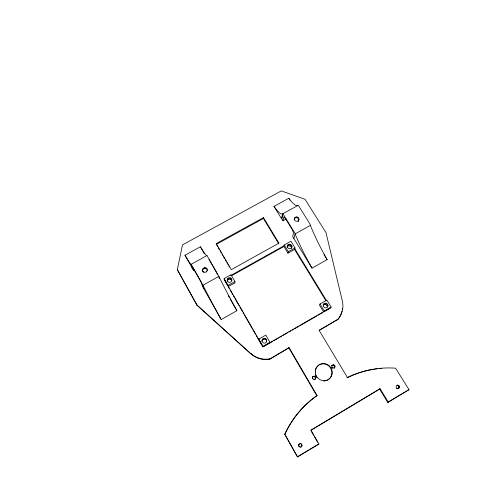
<?xml version="1.0" encoding="UTF-8"?>
<svg xmlns="http://www.w3.org/2000/svg" width="481" height="481" viewBox="0 0 481 481"><rect width="100%" height="100%" fill="white"/><g stroke="black" fill="none" stroke-linecap="round" stroke-linejoin="round"><path stroke-width="0.72" d="M263.402 218.482L263.486 217.61L216.24 243.59L216.336 244.366L263.402 218.482L278.788 243.903M374.308 369.234A107.053 98.358 64.3 0 0 347.011 377.819L347.462 377.567A107.54 98.785 64.3 0 1 395.616 368.193L408.982 389.676L388.311 402.152L380.152 388.792L311.027 430.248L318.927 444.035L297.529 456.95L284.836 434.373A107.786 99.224 67.4 0 1 317.105 395.574L289.117 347.643L269.739 359.139A21.898 21.603 57.5 0 1 250.998 353.908L196.885 304.864L177.315 269.667L182.491 244.889L281.265 190.921L305.056 199.29L325.968 232.582L342.322 300.932A21.747 21.002 37.6 0 1 337.939 319.33L319.396 330.339M258.724 339.917L258.862 339.111L265.831 335.107L269.991 342.31L269.757 343.091M282.569 213.919L281.65 218.921L273.972 206.391L288.798 198.256A23.316 5.02 61.3 0 0 297.787 205.525L282.569 213.919A23.395 4.491 61.4 0 1 273.972 206.391M286.243 218.993L283.002 220.785L283.688 217.226A4.299 0.824 60.9 0 1 283.886 217.021L285.594 218.813L291.781 228.86A3.686 0.709 60.7 0 1 292.46 230.068L293.524 233.014L292.658 236.532L312.043 268.157L327.146 259.608A76.353 17.935 59.7 0 1 310.395 225.397A1.69 0.367 60.6 0 0 310.227 224.609L310.053 224.224A1.485 0.325 60.6 0 0 309.728 223.641L298.869 206.223A1.497 0.325 60.9 0 0 298.316 205.507L298.142 205.375A1.708 0.367 60.9 0 0 297.949 205.435M398.683 387.884L398.587 386.141L397.053 385.251L398.593 385.275L399.537 386.802L399.356 387.674L398.094 388.522L399.356 387.674M261.838 341.251L262.614 339.075L263.919 338.329L265.416 338.498L266.54 339.52L266.654 341.799L266.54 339.52M283.91 246.512L284.247 244.991L290.927 241.264L295.003 247.937L294.576 249.435L287.939 253.15L283.91 246.512L231.481 275.781M262.446 339.881L263.732 339.141L263.919 338.329M331.968 365.614L332.022 367.28L332.642 367.893L334.283 367.911L334.86 367.304L334.806 365.638L333.363 364.796L331.589 365.915L332.551 365.013M334.283 367.911L333.892 368.199L334.469 367.598L334.415 365.939L333.802 365.326L332.167 365.313M262.83 347.084L263.005 346.332L258.862 339.111M313.81 376.382L315.253 377.23L315.289 378.902L315.807 377.819L315.566 376.978L314.117 376.124L312.999 376.599L314.117 376.124M287.049 247.24L287.866 244.949L289.111 244.258L290.56 244.408L291.654 245.358L291.979 246.735L291.576 248.244L291.258 246.873L291.654 245.358M287.866 244.949L287.5 246.47L288.738 245.779L290.169 245.935L291.258 246.873M294.877 217.628L294.144 219.583L294.877 217.628L296.116 216.943L297.553 217.093L298.647 218.019L298.972 219.378L298.226 221.332L298.972 219.378M266.336 340.326L265.223 339.309L265.416 338.498M288.738 245.779L289.111 244.258M294.709 218.326L295.941 217.646L296.116 216.943M287.939 253.15L288.311 251.683L284.247 244.991M290.169 245.935L290.56 244.408M298.785 220.07L298.46 218.723L297.378 217.797L297.553 217.093M300.463 447.204L301.713 446.296L301.719 444.474L300.216 443.518L298.707 444.378L298.701 446.2L299.338 446.885L301.334 446.987L302.212 445.43L301.34 443.819L300.216 443.518M298.46 218.723L298.647 218.019M299.338 446.885L298.719 445.316L298.954 444.408L300.469 443.542M293.873 238.516L295.081 233.922A1.696 0.331 60.7 0 0 294.889 233.141L282.9 213.774A1.708 0.331 61 0 0 282.726 213.829L281.806 218.831L283.002 220.785M269.739 359.139L289.117 347.643M328.012 305.802L327.441 307.149L326.172 307.882L324.687 307.714L323.545 306.716L323.196 305.267L323.767 303.926L325.036 303.192L326.521 303.361L327.657 304.353L328.012 305.802L327.308 306.866L326.96 305.429L325.829 304.443L324.356 304.281L323.1 305.002L323.767 303.926M266.865 341.011L266.258 342.394L264.953 343.145L263.456 342.971L262.325 341.949L262.007 340.458L262.614 339.075M291.979 246.735L291.408 248.022L290.157 248.719L288.708 248.563L287.614 247.613L287.289 246.236M227.291 281.084L227.898 279.78L227.784 278.511L229.064 277.796L230.525 277.952L231.608 278.926L231.896 280.345L231.289 281.662L230.008 282.377L228.547 282.215L227.465 281.241L227.176 279.828L227.784 278.511M203.878 272.084L205.339 272.246L206.626 271.531L207.251 270.214L207.359 270.761L206.968 268.807L205.898 267.839L204.437 267.676L203.15 268.392L202.531 269.703L202.934 271.657L202.808 271.116L204.004 272.625M206.968 268.807L207.083 269.354L206.012 268.392L204.557 268.23L203.277 268.939L202.657 270.25L202.531 269.703M320.057 303.962L319.42 305.038L323.653 312.013L324.326 310.991L331.132 307.064L326.852 300.06L320.057 303.962L324.326 310.991M324.356 304.281L325.036 303.192M325.829 304.443L326.521 303.361M326.96 305.429L327.657 304.353M331.132 307.064L330.405 308.123L324.555 311.496M313.305 376.346L312.416 377.206L312.716 376.954L312.752 378.631L314.201 379.485L315.019 379.268L313.895 379.725L314.201 379.485M314.706 379.509L315.602 378.655M314.634 376.617L314.947 376.358M312.452 378.878L312.752 378.631M315.253 377.23L315.566 376.978M315.488 378.066L315.807 377.819M332.978 365.097L333.363 364.796M333.802 365.326L334.187 365.025M331.643 367.574L332.022 367.28M334.415 365.939L334.806 365.638M332.257 368.187L332.642 367.893M334.662 366.769L335.053 366.474M334.469 367.598L334.86 367.304M297.288 456.866L308.568 450.054M309.818 449.302L318.927 444.035M310.726 430.279L379.563 388.997L387.686 402.302L408.982 389.676M337.939 319.33L319.071 330.273L347.462 377.567M263.005 346.332L269.991 342.31M330.772 307.587L262.921 346.705L224.188 279.166M263.462 346.717L272.577 341.462M273.875 340.716L278.421 338.089M279.726 337.343L281.674 336.219M282.972 335.467L287.518 332.846M288.822 332.1L290.771 330.976M292.069 330.225L293.368 329.473M294.667 328.727L299.218 326.106M300.517 325.354L316.757 315.987M318.055 315.241L322.607 312.62M194.745 269.57L193.452 270.28L192.64 267.364L200.998 281.938L202.675 286.664L221.194 319.576L236.874 310.702A77.958 6.463 60.8 0 1 218.849 276.371L206.974 255.537L191.161 264.303L192.31 268.248M227.898 279.78L229.166 279.07L230.609 279.233L231.686 280.195L231.608 278.926M234.926 281.577L234.981 282.828L228.174 286.634L228.066 285.419L234.926 281.577L230.97 274.729L224.128 278.547L224.26 279.81L227.597 285.63M288.311 251.683L295.003 247.937M310.395 225.397L295.081 233.922A76.617 16.053 59.9 0 0 312.043 268.157M230.712 275.529L284.211 245.677M298.406 220.641L297.168 221.326L295.725 221.176L294.637 220.244L294.312 218.885M284.65 434.385A107.293 98.797 67.4 0 1 316.787 395.755L317.105 395.574M193.452 270.28L184.981 255.219L200.361 246.783A23.761 1.804 61.4 0 0 206.968 255.591M379.563 388.997L380.152 388.792M397.925 385.491L398.593 385.275M398.587 386.141L399.254 385.918M398.863 387.013L399.537 386.802M396.386 388.51L397.919 388.54L397.252 388.75L398.761 388.311M397.721 385.034L396.284 385.894L396.097 386.772L397.041 388.299M387.686 402.302L388.311 402.152M295.941 217.646L297.378 217.797M263.732 339.141L265.223 339.309M177.315 269.667L197.066 305.405L250.998 353.908M209.055 259.481L209.283 259.842M324.032 254.593L327.146 259.608M288.798 198.256L289.959 200.12M294.619 248.4L326.491 300.589M294.444 249.218L326.106 301.082M263.486 217.61L278.938 243.127L231.319 269.649L216.24 243.59M209.536 260.251L210.089 261.177M288.919 348.016L316.787 395.755M216.715 245.015L217.466 246.314M218.218 247.613L219.342 249.555M220.094 250.854L221.218 252.802M221.969 254.1L222.721 255.399M223.473 256.698L224.597 258.64M225.349 259.938L226.1 261.237M226.852 262.536L227.976 264.484M228.728 265.783L229.479 267.081M224.128 278.547L228.066 285.419M311.441 431.529L313.588 435.269M314.303 436.52L317.52 442.135M228.343 286.923L229.455 288.865M230.195 290.157L232.792 294.685M233.532 295.977L234.277 297.276M235.017 298.569L239.093 305.682M239.839 306.974L242.436 311.508M243.176 312.8L243.915 314.093M244.661 315.386L252.074 328.325M252.82 329.617L255.411 334.145M256.157 335.437L256.896 336.73M257.636 338.029L261.718 345.142M210.437 261.796L215.981 271.494M200.361 246.783L204.425 253.902M228.307 295.707L229.425 297.661M230.171 298.966L236.874 310.702M284.836 434.373L297.529 456.95M216.209 271.903L216.432 272.318M216.648 272.727L217.045 273.509M217.22 273.869L217.412 274.278M196.885 304.864L197.066 305.405M203.836 288.726L202.519 284.325L191.222 264.316A23.834 1.233 61.4 0 1 184.981 255.219M203.15 268.392L203.277 268.939M204.437 267.676L204.557 268.23M205.898 267.839L206.012 268.392M206.626 271.531L206.74 272.072M219.162 278.589L218.849 276.371L202.946 285.233A78.241 4.419 61 0 0 221.194 319.576M229.064 277.796L229.166 279.07M230.525 277.952L230.609 279.233M315.265 370.111A8.676 8.333 58 0 1 329.263 366.414A8.676 8.333 58 0 1 325.877 380.73M325.162 380.886A8.676 8.333 58 0 1 323.695 381.006M316.901 377.573A8.676 8.333 58 0 1 316.264 376.635M315.993 376.136A8.676 8.333 58 0 1 315.374 374.549M374.988 369.137A107.053 98.358 64.3 0 1 377.032 368.873M379.082 368.65A107.053 98.358 64.3 0 1 381.83 368.434M342.388 308.543A21.657 20.917 37.7 0 1 342.25 309.62M341.937 311.219A21.657 20.917 37.7 0 1 337.542 319.817M269.859 358.808A21.988 21.693 57.1 0 1 251.034 353.553M315.344 372.096A8.712 8.369 57.9 0 0 328.258 379.641A8.712 8.369 57.9 0 0 327.82 364.712A8.712 8.369 57.9 0 0 315.344 372.096"/></g></svg>
